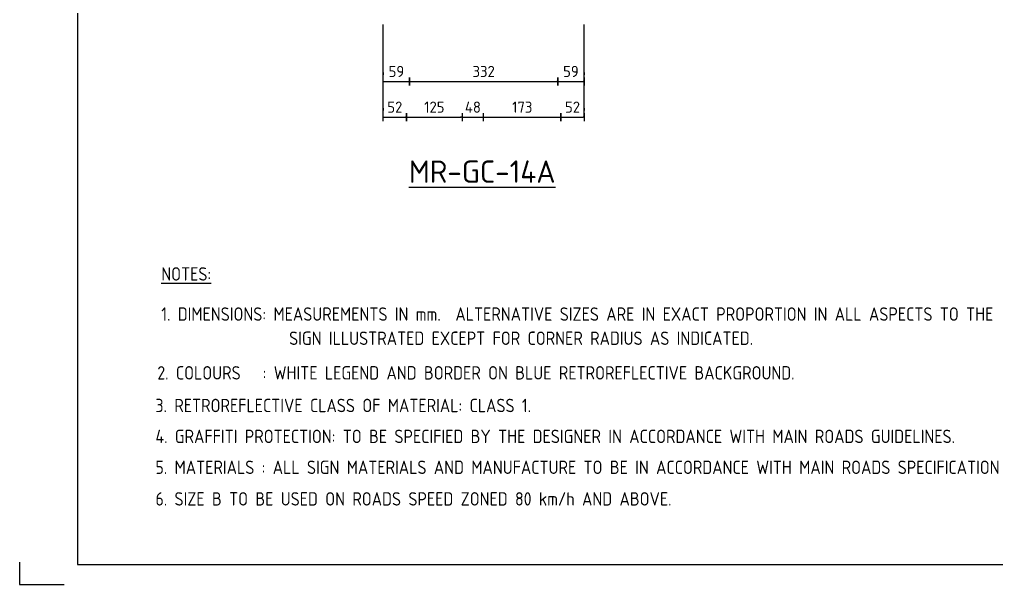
# Model space of a CAD drawing. Extents: x 0 to 420, y 0 to 297.
# Drawn here: x 0 to 218.8, y 0 to 126.6 of the extents above; entities that cross this region are included whole.
import ezdxf
from ezdxf.enums import TextEntityAlignment as Align

# ---------------------------------------------------------------- set-up
doc = ezdxf.new("R2010")
doc.units = 0
doc.header["$LTSCALE"] = 12
doc.header["$MEASUREMENT"] = 0
doc.layers.get('0').update_dxf_attribs({"linetype": 'CONTINUOUS'})
doc.layers.get('Defpoints').update_dxf_attribs({"linetype": 'CONTINUOUS'})
for name, color, linetype in [('L25', 1, 'CONTINUOUS'), ('L50', 7, 'CONTINUOUS'), ('T25', 1, 'CONTINUOUS'), ('TBLK18', 4, 'CONTINUOUS'), ('TBLK25', 1, 'CONTINUOUS'), ('TBLK35', 3, 'CONTINUOUS'), ('TBLK50', 7, 'CONTINUOUS')]:
    doc.layers.add(name, color=color, linetype=linetype)
doc.styles.add('ISO', font='iso3098b.shx')
doc.dimstyles.new('SIGNSDIM', dxfattribs={"dimtxt": 2.5, "dimasz": 0.2, "dimexe": 1.5, "dimexo": 2, "dimgap": 1, "dimtad": 1, "dimtoh": 1, "dimdec": 3, "dimlfac": 10, "dimrnd": 1, "dimdsep": 46, "dimtxsty": 'ISO', "dimblk": 'SGNDIM', "dimcen": 0.09, "dimse2": 1, "dimclrd": 256, "dimclre": 256, "dimclrt": 256, "dimadec": 0, "dimazin": 0, "dimtfac": 1, "dimtdec": 3, "dimtix": 1, "dimtmove": 2, "dimatfit": 3, "dimldrblk": 'SGNDIM', "dimfxl": 1, "dimtolj": 1, "dimarcsym": 0})

# ---------------------------------------------------------------- blocks, each defined once
blk = doc.blocks.new('A3BBLK')
at = {"layer": 'TBLK25'}
for p, q in [((0, 5), (0, 0)), ((0, 0), (10, 0))]:
    blk.add_line(p, q, dxfattribs=at)
at = {"layer": 'TBLK50'}
for p, q in [((13, 292.5), (13, 4.5)), ((13, 4.5), (415.5, 4.5))]:
    blk.add_line(p, q, dxfattribs=at)
blk = doc.blocks.new('a3_in_vtblk std dwg')
blk.add_blockref('A3BBLK', (0, 0))
at = {"layer": 'TBLK18', "style": 'ISO'}
blk.add_attdef('MR_DIRECTORATE', text='', height=1.5, dxfattribs=at).set_placement((381.5, 68.12), align=Align.CENTER)
for tag, p in [('STREET_NAME', (355.51, 62.1)), ('SUBURB_POSTCODE', (388.49, 62.1)), ('TELEPHONE_NO.', (368.31, 59.84)), ('FAX_NO.', (393.56, 59.84))]:
    blk.add_attdef(tag, p, '', height=1.5, dxfattribs=at)
at = {"layer": 'TBLK25', "style": 'ISO'}
for tag, height, p in [('MR_BRANCH', 2, (381.5, 65.2)), ('ROAD_SECTION', 1.75, (384.5, 29.16)), ('SLK', 1.75, (384.5, 26.11)), ('CHAINAGE', 1.75, (384.5, 19.21))]:
    blk.add_attdef(tag, text='', height=height, dxfattribs=at).set_placement(p, align=Align.CENTER)
for tag, p, height in [('FILE_NUMBER', (371.77, 54.24), 2.5), ('DESIGNED_/_DRAWN', (371.77, 49.49), 2), ('VERIFIED', (371.77, 44.49), 2), ('APPROVED', (371.77, 39.49), 2), ('LOCAL_AUTHORITY', (370.48, 16.73), 1.25)]:
    blk.add_attdef(tag, p, '', height=height, dxfattribs=at)
at = {"layer": 'TBLK35', "style": 'ISO', "width": 0.9}
for tag, p in [('ROAD_PROJECT&NUMBER', (384.5, 32.23)), ('DRAWING_DESCRIPTION', (384.5, 22.29))]:
    blk.add_attdef(tag, text='', height=2.5, dxfattribs=at).set_placement(p, align=Align.CENTER)
at = {"layer": 'TBLK50', "style": 'ISO'}
blk.add_attdef('MRWA_DRG_NUMBER', (356.29, 6.08), '', height=5, dxfattribs=at)
blk = doc.blocks.new('SGNDIM')
for p, q in [((0, 0), (-1, 0)), ((0, 4.5), (0, -4.5))]:
    blk.add_line(p, q)
blk = doc.blocks.new('*D24')
at = {"layer": 'Defpoints', "color": 0, "transparency": 16777216}
for p in [(81.45, 104.72), (86.65, 104.72), (86.65, 104.72)]:
    blk.add_point(p, dxfattribs=at)
at = {"layer": 'L25', "lineweight": -2, "transparency": 16777216}
for p, q in [((81.45, 106.72), (81.45, 106.22)), ((81.65, 104.72), (86.45, 104.72))]:
    blk.add_line(p, q, dxfattribs=at)
at = {"layer": 'L25', "lineweight": -2, "transparency": 16777216, "xscale": 0.2, "yscale": 0.2, "zscale": 0.2, "rotation": 180}
blk.add_blockref('SGNDIM', (81.45, 104.72), dxfattribs=at)
at = {"layer": 'L25', "lineweight": -2, "transparency": 16777216, "xscale": 0.2, "yscale": 0.2, "zscale": 0.2}
blk.add_blockref('SGNDIM', (86.65, 104.72), dxfattribs=at)
at = {"layer": 'L25', "transparency": 16777216, "insert": (84.05, 106.97), "char_height": 2.5, "attachment_point": 5, "style": 'ISO'}
blk.add_mtext('\\A1;52', dxfattribs=at)
blk = doc.blocks.new('*D25')
at = {"layer": 'Defpoints', "color": 0, "transparency": 16777216}
for p in [(86.65, 104.72), (99.14, 104.72), (99.14, 104.72)]:
    blk.add_point(p, dxfattribs=at)
at = {"layer": 'L25', "lineweight": -2, "transparency": 16777216}
blk.add_line((86.85, 104.72), (98.94, 104.72), dxfattribs=at)
at = {"layer": 'L25', "lineweight": -2, "transparency": 16777216, "xscale": 0.2, "yscale": 0.2, "zscale": 0.2, "rotation": 180}
blk.add_blockref('SGNDIM', (86.65, 104.72), dxfattribs=at)
at = {"layer": 'L25', "lineweight": -2, "transparency": 16777216, "xscale": 0.2, "yscale": 0.2, "zscale": 0.2}
blk.add_blockref('SGNDIM', (99.14, 104.72), dxfattribs=at)
at = {"layer": 'L25', "transparency": 16777216, "insert": (92.9, 106.97), "char_height": 2.5, "attachment_point": 5, "style": 'ISO'}
blk.add_mtext('\\A1;125', dxfattribs=at)
blk = doc.blocks.new('*D26')
at = {"layer": 'Defpoints', "color": 0, "transparency": 16777216}
for p in [(99.14, 104.72), (103.94, 104.72), (103.94, 104.72)]:
    blk.add_point(p, dxfattribs=at)
at = {"layer": 'L25', "lineweight": -2, "transparency": 16777216}
for p, q in [((98.94, 104.72), (98.74, 104.72)), ((99.14, 104.72), (103.94, 104.72)), ((104.14, 104.72), (104.34, 104.72))]:
    blk.add_line(p, q, dxfattribs=at)
at = {"layer": 'L25', "lineweight": -2, "transparency": 16777216, "xscale": 0.2, "yscale": 0.2, "zscale": 0.2}
blk.add_blockref('SGNDIM', (99.14, 104.72), dxfattribs=at)
at = {"layer": 'L25', "lineweight": -2, "transparency": 16777216, "xscale": 0.2, "yscale": 0.2, "zscale": 0.2, "rotation": 180}
blk.add_blockref('SGNDIM', (103.94, 104.72), dxfattribs=at)
at = {"layer": 'L25', "transparency": 16777216, "insert": (101.54, 106.97), "char_height": 2.5, "attachment_point": 5, "style": 'ISO'}
blk.add_mtext('\\A1;48', dxfattribs=at)
blk = doc.blocks.new('*D27')
at = {"layer": 'Defpoints', "color": 0, "transparency": 16777216}
for p in [(103.94, 104.72), (121.25, 104.72), (121.25, 104.72)]:
    blk.add_point(p, dxfattribs=at)
at = {"layer": 'L25', "lineweight": -2, "transparency": 16777216}
blk.add_line((104.14, 104.72), (121.05, 104.72), dxfattribs=at)
at = {"layer": 'L25', "lineweight": -2, "transparency": 16777216, "xscale": 0.2, "yscale": 0.2, "zscale": 0.2, "rotation": 180}
blk.add_blockref('SGNDIM', (103.94, 104.72), dxfattribs=at)
at = {"layer": 'L25', "lineweight": -2, "transparency": 16777216, "xscale": 0.2, "yscale": 0.2, "zscale": 0.2}
blk.add_blockref('SGNDIM', (121.25, 104.72), dxfattribs=at)
at = {"layer": 'L25', "transparency": 16777216, "insert": (112.59, 106.97), "char_height": 2.5, "attachment_point": 5, "style": 'ISO'}
blk.add_mtext('\\A1;173', dxfattribs=at)
blk = doc.blocks.new('*D28')
at = {"layer": 'Defpoints', "color": 0, "transparency": 16777216}
for p in [(121.25, 104.72), (126.45, 104.72), (126.45, 104.72)]:
    blk.add_point(p, dxfattribs=at)
at = {"layer": 'L25', "lineweight": -2, "transparency": 16777216}
for p, q in [((126.45, 106.72), (126.45, 106.22)), ((121.45, 104.72), (126.25, 104.72))]:
    blk.add_line(p, q, dxfattribs=at)
at = {"layer": 'L25', "lineweight": -2, "transparency": 16777216, "xscale": 0.2, "yscale": 0.2, "zscale": 0.2, "rotation": 180}
blk.add_blockref('SGNDIM', (121.25, 104.72), dxfattribs=at)
at = {"layer": 'L25', "lineweight": -2, "transparency": 16777216, "xscale": 0.2, "yscale": 0.2, "zscale": 0.2}
blk.add_blockref('SGNDIM', (126.45, 104.72), dxfattribs=at)
at = {"layer": 'L25', "transparency": 16777216, "insert": (123.85, 106.97), "char_height": 2.5, "attachment_point": 5, "style": 'ISO'}
blk.add_mtext('\\A1;52', dxfattribs=at)
blk = doc.blocks.new('*D29')
at = {"layer": 'Defpoints', "color": 0, "transparency": 16777216}
for p in [(81.45, 112.72), (87.37, 112.72), (87.37, 112.72)]:
    blk.add_point(p, dxfattribs=at)
at = {"layer": 'L25', "lineweight": -2, "transparency": 16777216}
for p, q in [((81.45, 114.72), (81.45, 114.22)), ((81.65, 112.72), (87.17, 112.72))]:
    blk.add_line(p, q, dxfattribs=at)
at = {"layer": 'L25', "lineweight": -2, "transparency": 16777216, "xscale": 0.2, "yscale": 0.2, "zscale": 0.2, "rotation": 180}
blk.add_blockref('SGNDIM', (81.45, 112.72), dxfattribs=at)
at = {"layer": 'L25', "lineweight": -2, "transparency": 16777216, "xscale": 0.2, "yscale": 0.2, "zscale": 0.2}
blk.add_blockref('SGNDIM', (87.37, 112.72), dxfattribs=at)
at = {"layer": 'L25', "transparency": 16777216, "insert": (84.41, 114.97), "char_height": 2.5, "attachment_point": 5, "style": 'ISO'}
blk.add_mtext('\\A1;59', dxfattribs=at)
blk = doc.blocks.new('*D30')
at = {"layer": 'Defpoints', "color": 0, "transparency": 16777216}
for p in [(87.37, 112.72), (120.53, 112.72), (120.53, 112.72)]:
    blk.add_point(p, dxfattribs=at)
at = {"layer": 'L25', "lineweight": -2, "transparency": 16777216}
blk.add_line((87.57, 112.72), (120.33, 112.72), dxfattribs=at)
at = {"layer": 'L25', "lineweight": -2, "transparency": 16777216, "xscale": 0.2, "yscale": 0.2, "zscale": 0.2, "rotation": 180}
blk.add_blockref('SGNDIM', (87.37, 112.72), dxfattribs=at)
at = {"layer": 'L25', "lineweight": -2, "transparency": 16777216, "xscale": 0.2, "yscale": 0.2, "zscale": 0.2}
blk.add_blockref('SGNDIM', (120.53, 112.72), dxfattribs=at)
at = {"layer": 'L25', "transparency": 16777216, "insert": (103.95, 114.97), "char_height": 2.5, "attachment_point": 5, "style": 'ISO'}
blk.add_mtext('\\A1;332', dxfattribs=at)
blk = doc.blocks.new('*D31')
at = {"layer": 'Defpoints', "color": 0, "transparency": 16777216}
for p in [(120.53, 112.72), (126.45, 112.72), (126.45, 112.72)]:
    blk.add_point(p, dxfattribs=at)
at = {"layer": 'L25', "lineweight": -2, "transparency": 16777216}
for p, q in [((126.45, 114.72), (126.45, 114.22)), ((120.73, 112.72), (126.25, 112.72))]:
    blk.add_line(p, q, dxfattribs=at)
at = {"layer": 'L25', "lineweight": -2, "transparency": 16777216, "xscale": 0.2, "yscale": 0.2, "zscale": 0.2, "rotation": 180}
blk.add_blockref('SGNDIM', (120.53, 112.72), dxfattribs=at)
at = {"layer": 'L25', "lineweight": -2, "transparency": 16777216, "xscale": 0.2, "yscale": 0.2, "zscale": 0.2}
blk.add_blockref('SGNDIM', (126.45, 112.72), dxfattribs=at)
at = {"layer": 'L25', "transparency": 16777216, "insert": (123.49, 114.97), "char_height": 2.5, "attachment_point": 5, "style": 'ISO'}
blk.add_mtext('\\A1;59', dxfattribs=at)

msp = doc.modelspace()

# ---------------------------------------------------------------- linework, layer by layer
at = {"layer": 'L25'}
for p, q in [((81.45022, 104.72313), (81.45022, 125.48915)), ((126.45022, 104.72313), (126.45022, 125.48915))]:
    msp.add_line(p, q, dxfattribs=at)

# ---------------------------------------------------------------- block references
msp.add_blockref('a3_in_vtblk std dwg', (0, 0))

# ---------------------------------------------------------------- texts
at = {"layer": 'L50', "style": 'ISO'}
msp.add_text('%%UMR-GC-14A', height=5, dxfattribs=at).set_placement((87.21083, 90.02869))
at = {"layer": 'T25', "color": 3, "style": 'ISO', "width": 0.9}
for s, p in [('%%UNOTES:', (31.74295, 68.09554)), ('1. DIMENSIONS: MEASUREMENTS IN mm.  ALTERNATIVE SIZES ARE IN EXACT PROPORTION IN ALL ASPECTS TO THE', (31.74295, 59.09554)), ('SIGN ILLUSTRATED EXCEPT FOR CORNER RADIUS AS INDICATED.', (60.37626, 53.68319)), ('2. COLOURS   : WHITE LEGEND AND BORDER ON BLUE RETROREFLECTIVE BACKGROUND.', (30.85956, 45.92672)), ('3. RETROREFLECTIVE CLASS OF MATERIAL: CLASS 1.', (30.44529, 38.61271)), ('4. GRAFFITI PROTECTION: TO BE SPECIFIED BY THE DESIGNER IN ACCORDANCE WITH MAIN ROADS GUIDELINES.', (30.44529, 31.68502)), ('5. MATERIALS : ALL SIGN MATERIALS AND MANUFACTURE TO BE IN ACCORDANCE WITH MAIN ROADS SPECIFICATION 601.', (30.44529, 24.76028)), ('6. SIZE B TO BE USED ON ROADS SPEED ZONED 80 km/h AND ABOVE.', (30.44529, 17.68109))]:
    msp.add_text(s, height=3, dxfattribs=at).set_placement(p)

# ---------------------------------------------------------------- dimensions: what is measured, and where the dimension line sits
at = {"layer": 'L25'}
for base, p1, p2, picture, middle in [((87.36613, 112.72313), (81.45022, 112.72313), (87.36613, 112.72313), '*D29', (84.40817, 114.97313)), ((86.65008, 104.72313), (81.45022, 104.72313), (86.65008, 104.72313), '*D24', (84.05015, 106.97313))]:
    dim = msp.add_linear_dim(base=base, p1=p1, p2=p2, dimstyle='SIGNSDIM', dxfattribs=at)
    dim.commit()
    dim.dimension.update_dxf_attribs({"geometry": picture, "text_midpoint": middle})
for base, p1, p2, override, picture, middle in [((120.53431, 112.72313), (87.36613, 112.72313), (120.53431, 112.72313), {"dimse1": 1}, '*D30', (103.95022, 114.97313)), ((126.45022, 112.72313), (120.53431, 112.72313), (126.45022, 112.72313), {"dimse1": 1, "dimse2": 0}, '*D31', (123.49226, 114.97313)), ((99.14291, 104.72313), (86.65008, 104.72313), (99.14291, 104.72313), {"dimse1": 1}, '*D25', (92.8965, 106.97313)), ((103.93865, 104.72313), (99.14291, 104.72313), (103.93865, 104.72313), {"dimse1": 1}, '*D26', (101.54078, 106.97313)), ((121.25035, 104.72313), (103.93865, 104.72313), (121.25035, 104.72313), {"dimse1": 1}, '*D27', (112.5945, 106.97313)), ((126.45022, 104.72313), (121.25035, 104.72313), (126.45022, 104.72313), {"dimse1": 1, "dimse2": 0}, '*D28', (123.85028, 106.97313))]:
    dim = msp.add_linear_dim(base=base, p1=p1, p2=p2, dimstyle='SIGNSDIM', override=override, dxfattribs=at)
    dim.commit()
    dim.dimension.update_dxf_attribs({"geometry": picture, "text_midpoint": middle})

doc.saveas('drawing.dxf')
